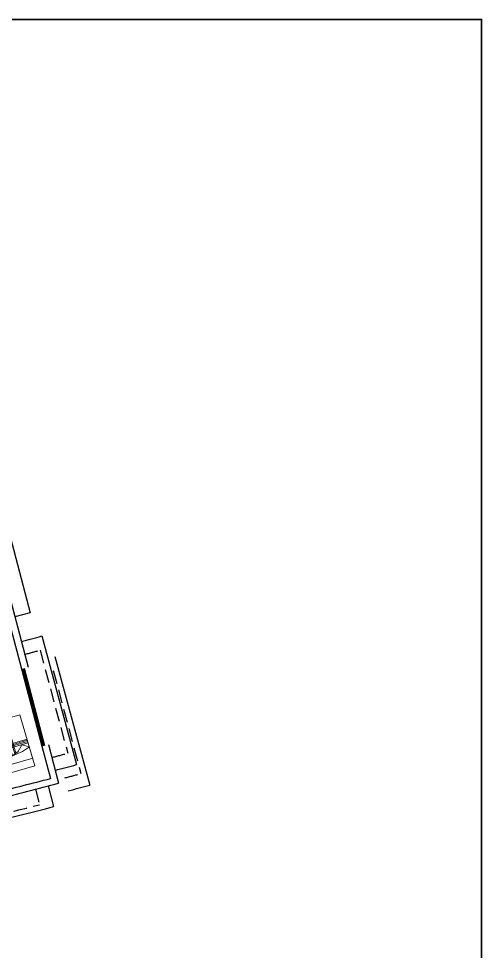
# Model space of a CAD drawing. Header units: inches. Extents: x -221585 to 401252, y -284294 to 332380.
# Drawn here: x 167900 to 169639, y 52190 to 55689 of the extents above; entities that cross this region are included whole.
import ezdxf

# ---------------------------------------------------------------- set-up
doc = ezdxf.new("R2010")
doc.units = ezdxf.units.IN
doc.header["$MEASUREMENT"] = 0
doc.linetypes.add('HIDDEN', pattern=[0.375, 0.25, -0.125])
doc.layers.add('FURN', color=56, linetype='Continuous', lineweight=0)

# ---------------------------------------------------------------- blocks, each defined once
blk = doc.blocks.new('FEGREGRE')
at = {"color": 20, "ltscale": 10}
blk.add_line((357183.6, 114115.5, 0.8), (357203.7, 114038.1, 0.4), dxfattribs=at)
blk.add_arc((353970.4, 126473.1, 0.4), 12848.5, 282.34342, 284.575, dxfattribs=at)
blk = doc.blocks.new('A$C25933C84')
at = {"color": 8, "linetype": 'Continuous'}
for p, q in [((0, 0.9), (2, 0.9)), ((0, 0), (0, 0.9)), ((0.3, 0.9), (0.3, 0)), ((0.6, 0.7), (0.6, 0.9)), ((0.65, 0.3), (0.6, 0.7)), ((0.7, 0.45), (0.6, 0.7)), ((2, 0.9), (2, 0)), ((0.9, 0.25), (0.7, 0.45)), ((0.75, 0), (0.65, 0.3)), ((0.75, 0), (0.9, 0.25)), ((2, 0), (0, 0))]:
    blk.add_line(p, q, dxfattribs=at)
at = {"color": 8}
for p, q in [((0.6, 0.8), (2, 0.8)), ((0.6, 0.75), (2, 0.75)), ((0.6, 0.7), (2, 0.7)), ((0.9, 0), (0.9, 0.9)), ((0.95, 0), (0.95, 0.9)), ((1, 0), (1, 0.9)), ((1.05, 0), (1.05, 0.9)), ((0.64, 0.6), (2, 0.6)), ((0.66, 0.55), (2, 0.55))]:
    blk.add_line(p, q, dxfattribs=at)

msp = doc.modelspace()

# ---------------------------------------------------------------- linework, layer by layer
at = {"color": 4, "ltscale": 8}
for p, q in [((167629.4, 54416.2, 0.4), (167935, 53255.7, 0.4)), ((167841.9, 53510.5, 0.4), (167910.7, 53249.4, 0.4)), ((167987.1, 52959.3, 0.4), (168018.9, 52838.4, 0.4)), ((168011.4, 52965.6, 0.4), (168049.6, 52820.6, 0.4))]:
    msp.add_line(p, q, dxfattribs=at)
at = {"color": 20, "ltscale": 10}
for p, q in [((167841.4, 53846.5, 0.4), (167943.3, 53459.7, 0.4)), ((167943.3, 53459.7, 0.4), (167885.3, 53444.4, 0.4)), ((167986.7, 53373, 0), (168117.2, 52890.4, 0)), ((168036, 53296.6, 0.4), (168166.5, 52813.9, 0.4))]:
    msp.add_line(p, q, dxfattribs=at)
at = {"color": 20, "linetype": 'HIDDEN', "ltscale": 200}
for p, q in [((167980.1, 53319.5, 0), (168083.9, 52933.2, 0)), ((168029.4, 53243, 0.4), (168133.2, 52856.7, 0.4)), ((167962.6, 52798, 0.4), (167977.5, 52739.9, 0))]:
    msp.add_line(p, q, dxfattribs=at)
at = {"color": 1, "ltscale": 8}
for p, q in [((167910.7, 53249.4, 0.4), (167987.1, 52959.3, 0.4)), ((167915.5, 53250.6, 0.4), (167991.9, 52960.5, 0.4)), ((167920.3, 53251.9, 0.4), (167996.8, 52961.8, 0.4))]:
    msp.add_line(p, q, dxfattribs=at)
at = {"color": 6, "const_width": 6.3}
msp.add_lwpolyline([(169635.6, 49884.5), (161020.2, 49884.5), (161020.2, 55685.7), (169635.6, 55685.7)], close=True, dxfattribs=at)
at = {"color": 20, "ltscale": 10}
for centre, radius, start in [((164797.6, 65168, 0), 12218.5, 284.75447), ((164797.6, 65168, 0), 12718.5, 284.75449), ((164846.9, 65091.5, 0.4), 12718.5, 284.75449)]:
    msp.add_arc(centre, radius, start, 285.12962, dxfattribs=at)
at = {"color": 20, "linetype": 'HIDDEN', "ltscale": 200}
for centre, radius, start, end in [((164797.6, 65168, 0), 12268.5, 284.75447, 285.03469), ((164797.6, 65168, 0), 12668.5, 284.75449, 285.03469), ((164846.9, 65091.5, 0.4), 12668.5, 284.75449, 285.03469), ((164797.6, 65168, 0), 12828.5, 282.57066, 284.35185)]:
    msp.add_arc(centre, radius, start, end, dxfattribs=at)
at = {"color": 4, "ltscale": 10}
for centre, radius, end in [((164797.6, 65168, 0.8), 12743.5, 284.64213), ((164797.6, 65168, 0), 12768.5, 284.75507)]:
    msp.add_arc(centre, radius, 283.69011, end, dxfattribs=at)

# ---------------------------------------------------------------- block references
at = {"color": 1}
msp.add_blockref('FEGREGRE', (-189172.7, -61305.1, -0.4), dxfattribs=at)
at = {"layer": 'FURN', "extrusion": (-1.8e-14, -3.4e-15, -1), "xscale": -100.0000000000056, "yscale": 100, "zscale": -100.0000000000056, "rotation": 253.6355424414875}
msp.add_blockref('A$C25933C84', (-167961, 52885.8, -1.3), dxfattribs=at)

doc.saveas('drawing.dxf')
